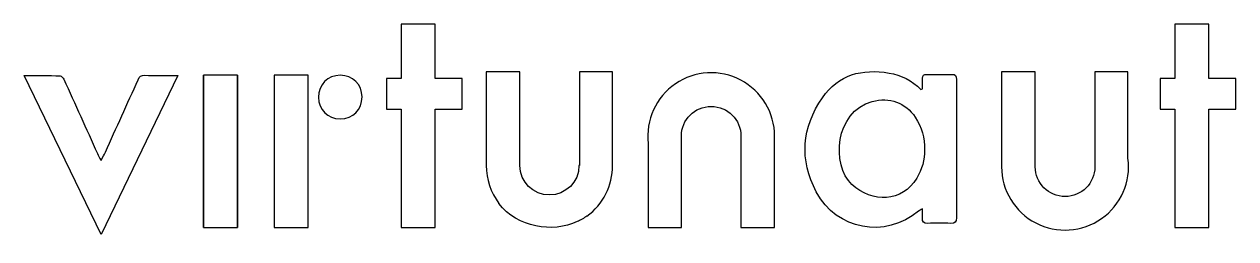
# Model space of a CAD drawing. Header units: millimetres. Extents: x -50 to 50, y -10 to 8.
import ezdxf

# ---------------------------------------------------------------- set-up
doc = ezdxf.new("R2010")
doc.units = ezdxf.units.MM

msp = doc.modelspace()

# ---------------------------------------------------------------- linework, layer by layer
for p, q in [((-35.28, -8.64), (-35.28, 3.96)), ((-32.49, 3.96), (-32.49, -8.64)), ((23.92, 2.77), (24.06, 2.82))]:
    msp.add_line(p, q)
for points in [[(-16.18, 3.68), (-16.18, 8.17), (-18.97, 8.17), (-18.97, 3.68), (-20.18, 3.68), (-20.18, 1.15), (-18.97, 1.15), (-18.97, -8.64), (-16.18, -8.64), (-16.18, 1.15), (-13.95, 1.15), (-13.95, 3.68)], [(47.68, 3.68), (47.68, 8.17), (44.89, 8.17), (44.89, 3.68), (43.68, 3.68), (43.68, 1.15), (44.89, 1.15), (44.89, -8.64), (47.68, -8.64), (47.68, 1.15), (49.91, 1.15), (49.91, 3.68)], [(-32.49, 3.96), (-35.28, 3.96), (-35.28, -8.64), (-32.49, -8.64)], [(-26.64, 3.94), (-29.47, 3.94), (-29.47, -8.64), (-26.64, -8.64)]]:
    msp.add_lwpolyline(points, close=True)
msp.add_lwpolyline([(-3.64, -7.71, 0.23777), (-1.53, -3.52), (-1.53, 4.22), (-4.26, 4.22), (-4.26, -3.52), (-4.3, -3.52, -1), (-9.17, -3.52), (-9.17, 4.22), (-11.95, 4.22), (-11.95, -3.52, 0.16224), (-10.91, -6.65)], format="xyb")
for points in [[(1.41, -8.63), (4.15, -8.63), (4.15, -1.09, -1), (9.07, -1.09), (9.07, -8.63), (11.85, -8.63), (11.85, -1.09, 1.05918), (1.41, -1.69)], [(33.36, 4.22), (30.58, 4.22), (30.58, -3.62, 1.06952), (41.01, -2.92), (41.01, 4.22), (38.28, 4.22), (38.28, -3.62, -1), (33.36, -3.62)]]:
    msp.add_lwpolyline(points, format="xyb", close=True)
msp.add_lwpolyline([(-37.4, 3.93), (-43.75, -9.21), (-50.09, 3.92)])
for points, knots in [([(24.06, -7.1), (23.88, -7.2), (23.8, -7.24), (23.73, -7.29), (20.94, -9.58), (17, -8.88), (15.29, -5.7), (13.87, -3.04), (14.11, -0.37), (15.79, 2.09), (17.1, 4.02), (19.08, 4.5), (21.29, 4.13), (22.3, 3.97), (23.18, 3.5), (23.92, 2.77)], [-6, -6, -6, -6, -5, -5, -5, -4, -4, -4, -3, -3, -3, -2, -2, -2, -1, -1, -1, -1]), ([(24.06, 2.82), (24.06, 3.11), (24.07, 3.4), (24.06, 3.7), (24.05, 3.94), (24.15, 4.02), (24.39, 4.02), (25.08, 4.01), (25.76, 4), (26.45, 4.02), (26.78, 4.04), (26.86, 3.91), (26.86, 3.6), (26.85, 1.69), (26.85, -0.21), (26.85, -2.11), (26.85, -4.02), (26.84, -5.92), (26.86, -7.83), (26.87, -8.21), (26.75, -8.32), (26.38, -8.3), (25.75, -8.27), (25.12, -8.27), (24.49, -8.3), (24.13, -8.32), (24.03, -8.18), (24.05, -7.85), (24.07, -7.63), (24.06, -7.41), (24.06, -7.1)], [-16, -16, -16, -16, -15, -15, -15, -14, -14, -14, -13, -13, -13, -12, -12, -12, -11, -11, -11, -10, -10, -10, -9, -9, -9, -8, -8, -8, -7, -7, -7, -6, -6, -6, -6]), ([(-50.09, 3.92), (-49.01, 3.92), (-48.07, 3.93), (-47.12, 3.9), (-47.02, 3.9), (-46.87, 3.73), (-46.82, 3.61), (-45.89, 1.57), (-44.97, -0.48), (-44.05, -2.53), (-43.97, -2.69), (-43.88, -2.85), (-43.75, -3.11)], [-10, -10, -10, -10, -9, -9, -9, -8, -8, -8, -7, -7, -7, -6, -6, -6, -6]), ([(-43.75, -3.11), (-43.6, -2.82), (-43.49, -2.62), (-43.39, -2.41), (-42.49, -0.41), (-41.58, 1.58), (-40.69, 3.58), (-40.58, 3.84), (-40.43, 3.94), (-40.15, 3.94), (-39.28, 3.92), (-38.41, 3.93), (-37.4, 3.93)], [-6, -6, -6, -6, -5, -5, -5, -4, -4, -4, -3, -3, -3, -2, -2, -2, -2]), ([(-25.8, 2.12), (-25.8, 3.19), (-25.05, 3.94), (-24, 3.94), (-22.97, 3.94), (-22.21, 3.18), (-22.21, 2.15), (-22.2, 1.09), (-22.95, 0.34), (-24.01, 0.34), (-25.05, 0.34), (-25.79, 1.09), (-25.8, 2.12)], [-4, -4, -4, -4, -3, -3, -3, -2, -2, -2, -1, -1, -1, 0, 0, 0, 0]), ([(24.22, -2.22), (24.25, -1.23), (24.01, -0.35), (23.46, 0.47), (22.62, 1.7), (21.34, 2.16), (19.9, 1.77), (16.8, 0.93), (16.52, -3.48), (18.23, -5.08), (19.91, -6.63), (22.38, -6.56), (23.58, -4.57), (24.02, -3.83), (24.25, -3.06), (24.22, -2.22)], [-5, -5, -5, -5, -4, -4, -4, -3, -3, -3, -2, -2, -2, -1, -1, -1, 0, 0, 0, 0])]:
    msp.add_open_spline(points, degree=3, knots=knots)
for points in [[(-4.46, -8.16), (-6.48, -9.09), (-9.36, -8.68), (-10.91, -6.65)], [(-3.64, -7.71), (-3.89, -7.87), (-4.17, -8.02), (-4.46, -8.16)]]:
    msp.add_open_spline(points, degree=3)

doc.saveas('drawing.dxf')
